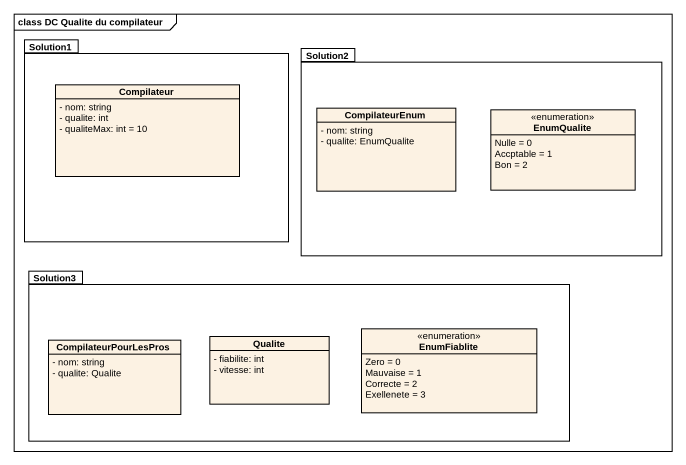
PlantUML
@startuml
mainframe class DC Qualite du compilateur
hide circle
hide empty members
skinparam classAttributeIconSize 0
package Solution1 {
  class Compilateur {
    - nom: string
    - qualite: int
    - qualiteMax: int = 10
  }
}
package Solution2 {
  class CompilateurEnum {
    - nom: string
    - qualite: EnumQualite
  }
  enum EnumQualite {
    Nulle = 0
    Accptable = 1
    Bon = 2
  }
}
package Solution3 {
  class CompilateurPourLesPros {
    - nom: string
    - qualite: Qualite
  }
  class Qualite {
    - fiabilite: int
    - vitesse: int
  }
  enum EnumFiablite {
    Zero = 0
    Mauvaise = 1
    Correcte = 2
    Exellenete = 3
  }
}
@enduml
